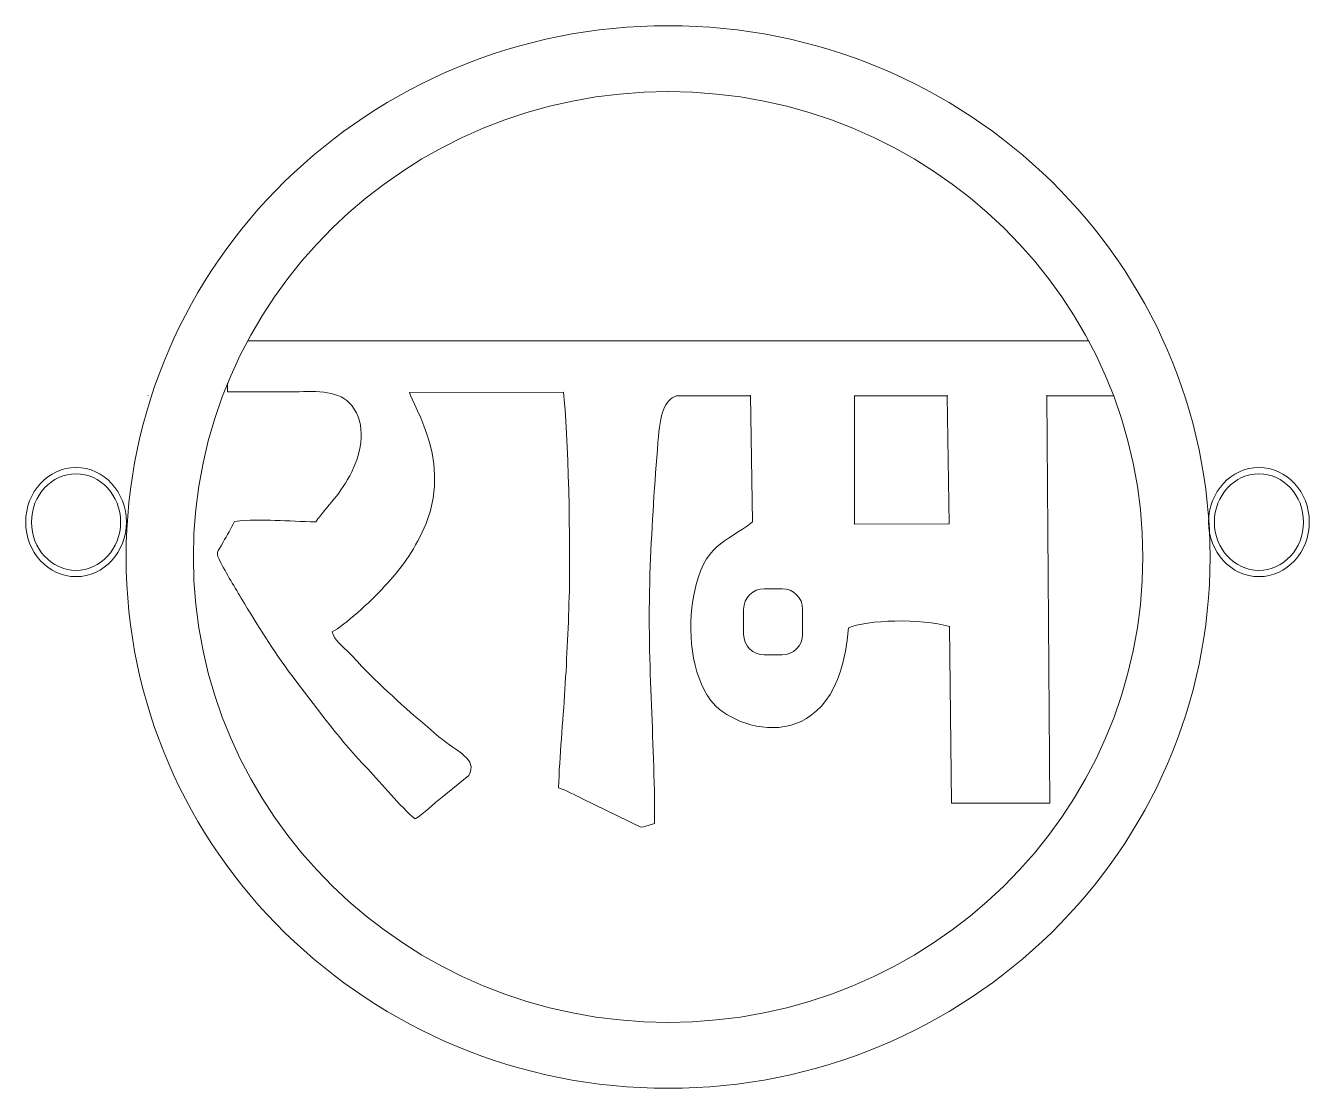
# Model space of a CAD drawing. Header units: millimetres. Extents: x 219 to 370, y -11 to 114.
import ezdxf

# ---------------------------------------------------------------- set-up
doc = ezdxf.new("R2010")
doc.units = ezdxf.units.MM
doc.header["$MEASUREMENT"] = 0
doc.layers.add('Layer 1', color=7, linetype='Continuous')

msp = doc.modelspace()

# ---------------------------------------------------------------- linework, layer by layer
at = {"layer": 'Layer 1', "color": 250, "lineweight": 18}
for major_axis, ratio in [((64.1301, 0), 0.98014973), ((56.1716, 0), 0.98015011)]:
    msp.add_ellipse((294.565, 51.4999), major_axis=major_axis, ratio=ratio, dxfattribs=at)
at = {"layer": 'Layer 1', "color": 250, "lineweight": 9}
for centre, major_axis, ratio in [((224.5093, 55.6309), (0, 6.4559), 0.92307811), ((224.5093, 55.6309), (0, 5.711), 0.92307827), ((364.4736, 55.6309), (0, 6.4559), 0.92307811), ((364.4736, 55.6309), (0, 5.711), 0.92307827)]:
    msp.add_ellipse(centre, major_axis=major_axis, ratio=ratio, dxfattribs=at)
for points in [[(244.7975, 77.0539), (244.7975, 77.0539), (344.3325, 77.0539), (344.3325, 77.0539)], [(242.4452, 72.0702), (242.4452, 72.0702), (242.4452, 71.0324), (242.4452, 71.0324)], [(233.0472, 70.6253), (233.0472, 70.6253), (233.0453, 70.5696), (233.0453, 70.5696)], [(242.4452, 71.0324), (242.4452, 71.0324), (250.4439, 71.0324), (250.4439, 71.0324)], [(295.5083, 70.5697), (295.5083, 70.5697), (304.3335, 70.5697), (304.3335, 70.5697)], [(316.5913, 70.5697), (316.5913, 70.5697), (327.6586, 70.5697), (327.6586, 70.5697)], [(339.4083, 70.5697), (339.4083, 70.5697), (347.2758, 70.5697), (347.2758, 70.5697)]]:
    msp.add_open_spline(points, degree=3, dxfattribs=at)
for points, knots in [([(250.4082, 71.0287), (253.1643, 71.1249), (255.6984, 71.2195), (257.1247, 69.4134), (257.1247, 69.4134), (258.8853, 67.184), (258.3355, 64.0334), (257.127, 61.5631), (257.127, 61.5631), (255.8824, 59.0191), (254.2011, 57.479), (252.8624, 55.6605), (252.8624, 55.6605), (249.5607, 55.6958), (246.6373, 56.077), (243.2536, 55.7054), (243.2536, 55.7054), (242.9071, 54.8885), (242.3475, 54.0539), (241.9133, 53.2619), (241.9133, 53.2619), (241.2002, 51.9617), (240.9477, 52.1429), (241.644, 50.8158), (241.644, 50.8158), (242.5169, 49.1518), (243.4344, 47.6503), (244.4243, 46.0179), (244.4243, 46.0179), (246.5015, 42.5928), (247.9873, 40.1708), (250.5297, 36.8406), (250.5297, 36.8406), (253.2797, 33.2382), (255.8633, 29.6931), (259.0169, 26.4211), (259.0169, 26.4211), (260.7557, 24.6169), (262.8294, 22.0201), (264.6242, 20.5236), (264.6242, 20.5236), (265.6335, 21.0876), (266.8546, 22.3618), (267.8239, 23.0787), (267.8239, 23.0787), (267.8239, 23.0787), (270.9991, 25.6598), (270.9991, 25.6598), (270.9991, 25.6598), (272.047, 27.6501), (269.6709, 28.3697), (267.4418, 30.2427), (267.4418, 30.2427), (264.5624, 32.6622), (261.4297, 35.4202), (258.8134, 38.0603), (258.8134, 38.0603), (258.1025, 38.7777), (257.5325, 39.4829), (256.8129, 40.1718), (256.8129, 40.1718), (256.1108, 40.844), (254.9901, 41.7692), (254.8195, 42.6516), (254.8195, 42.6516), (256.2247, 43.3449), (259.5466, 46.4191), (260.6753, 47.6565), (260.6753, 47.6565), (262.5339, 49.6946), (263.738, 51.0523), (265.242, 53.9413), (265.242, 53.9413), (269.5561, 62.228), (264.3188, 69.3044), (263.9807, 70.9727), (263.9807, 70.9727), (263.9807, 70.9727), (282.1693, 70.9805), (282.1693, 70.9805), (282.1693, 70.9805), (282.776, 66.5675), (283.0114, 52.2621), (282.88, 47.4882), (282.88, 47.4882), (282.7726, 43.5885), (282.5924, 39.6741), (282.3547, 35.8183), (282.3547, 35.8183), (282.1199, 32.0024), (281.7134, 27.9774), (281.6016, 24.1989), (281.6016, 24.1989), (282.382, 23.9595), (283.5666, 23.3231), (284.4293, 22.9091), (284.4293, 22.9091), (284.4293, 22.9091), (289.9425, 20.1968), (289.9425, 20.1968), (289.9425, 20.1968), (292.0317, 19.2392), (290.9003, 19.4446), (292.9688, 19.9772), (292.9688, 19.9772), (293.0008, 30.4704), (291.9964, 39.1347), (292.4545, 50.4533), (292.4545, 50.4533), (292.6521, 55.3376), (292.9664, 60.2647), (293.3664, 65.0996), (293.3664, 65.0996), (293.6541, 68.5756), (294.0856, 69.9987), (295.5563, 70.58)], [0, 0, 0, 0, 0.03333333, 0.03333333, 0.03333333, 0.03333333, 0.06666667, 0.06666667, 0.06666667, 0.06666667, 0.1, 0.1, 0.1, 0.1, 0.13333333, 0.13333333, 0.13333333, 0.13333333, 0.16666667, 0.16666667, 0.16666667, 0.16666667, 0.2, 0.2, 0.2, 0.2, 0.23333333, 0.23333333, 0.23333333, 0.23333333, 0.26666667, 0.26666667, 0.26666667, 0.26666667, 0.3, 0.3, 0.3, 0.3, 0.33333333, 0.33333333, 0.33333333, 0.33333333, 0.36666667, 0.36666667, 0.36666667, 0.36666667, 0.4, 0.4, 0.4, 0.4, 0.43333333, 0.43333333, 0.43333333, 0.43333333, 0.46666667, 0.46666667, 0.46666667, 0.46666667, 0.5, 0.5, 0.5, 0.5, 0.53333333, 0.53333333, 0.53333333, 0.53333333, 0.56666667, 0.56666667, 0.56666667, 0.56666667, 0.6, 0.6, 0.6, 0.6, 0.63333333, 0.63333333, 0.63333333, 0.63333333, 0.66666667, 0.66666667, 0.66666667, 0.66666667, 0.7, 0.7, 0.7, 0.7, 0.73333333, 0.73333333, 0.73333333, 0.73333333, 0.76666667, 0.76666667, 0.76666667, 0.76666667, 0.8, 0.8, 0.8, 0.8, 0.83333333, 0.83333333, 0.83333333, 0.83333333, 0.86666667, 0.86666667, 0.86666667, 0.86666667, 0.9, 0.9, 0.9, 0.9, 0.93333333, 0.93333333, 0.93333333, 0.93333333, 1, 1, 1, 1]), ([(304.2367, 70.5935), (304.2367, 70.5935), (304.3116, 70.592), (304.3116, 70.592), (304.3116, 70.592), (304.3116, 70.592), (304.5662, 55.6511), (304.5662, 55.6511), (304.5662, 55.6511), (301.2208, 53.0634), (298.8504, 53.1327), (297.6497, 47.1914), (297.6497, 47.1914), (296.7568, 42.7738), (297.3586, 37.5584), (299.5932, 34.5462), (299.5932, 34.5462), (302.3823, 30.7889), (314.6811, 27.1531), (315.8889, 43.1101), (315.8889, 43.1101), (318.0065, 44.0879), (324.4945, 44.2468), (327.8604, 43.283), (327.8604, 43.283), (327.8604, 43.283), (328.0752, 22.3867), (328.0752, 22.3867), (328.0752, 22.3867), (328.0752, 22.3867), (339.7148, 22.3912), (339.7148, 22.3912), (339.7148, 22.3912), (339.7148, 22.3912), (339.3911, 70.647), (339.3911, 70.647)], [0, 0, 0, 0, 0.1, 0.1, 0.1, 0.1, 0.2, 0.2, 0.2, 0.2, 0.3, 0.3, 0.3, 0.3, 0.4, 0.4, 0.4, 0.4, 0.5, 0.5, 0.5, 0.5, 0.6, 0.6, 0.6, 0.6, 0.7, 0.7, 0.7, 0.7, 0.8, 0.8, 0.8, 0.8, 1, 1, 1, 1]), ([(327.5318, 70.5699), (327.5318, 70.5699), (327.5649, 70.5697), (327.5649, 70.5697), (327.5649, 70.5697), (327.5649, 70.5697), (327.8178, 55.4302), (327.8178, 55.4302), (327.8178, 55.4302), (327.8178, 55.4302), (316.63, 55.3778), (316.63, 55.3778), (316.63, 55.3778), (316.63, 55.3778), (316.6105, 70.5811), (316.6105, 70.5811)], [0, 0, 0, 0, 0.2, 0.2, 0.2, 0.2, 0.4, 0.4, 0.4, 0.4, 0.6, 0.6, 0.6, 0.6, 1, 1, 1, 1]), ([(305.9306, 47.7514), (305.9306, 47.7514), (308.0472, 47.7514), (308.0472, 47.7514), (308.0472, 47.7514), (309.3861, 47.7514), (310.4814, 46.6561), (310.4814, 45.3172), (310.4814, 45.3172), (310.4814, 45.3172), (310.4814, 42.3539), (310.4814, 42.3539), (310.4814, 42.3539), (310.4814, 41.015), (309.3861, 39.9197), (308.0472, 39.9197), (308.0472, 39.9197), (308.0472, 39.9197), (305.9306, 39.9197), (305.9306, 39.9197), (305.9306, 39.9197), (304.5917, 39.9197), (303.4964, 41.015), (303.4964, 42.3539), (303.4964, 42.3539), (303.4964, 42.3539), (303.4964, 45.3172), (303.4964, 45.3172), (303.4964, 45.3172), (303.4964, 46.6561), (304.5917, 47.7514), (305.9306, 47.7514)], [0, 0, 0, 0, 0.11111111, 0.11111111, 0.11111111, 0.11111111, 0.22222222, 0.22222222, 0.22222222, 0.22222222, 0.33333333, 0.33333333, 0.33333333, 0.33333333, 0.44444444, 0.44444444, 0.44444444, 0.44444444, 0.55555556, 0.55555556, 0.55555556, 0.55555556, 0.66666667, 0.66666667, 0.66666667, 0.66666667, 0.77777778, 0.77777778, 0.77777778, 0.77777778, 1, 1, 1, 1])]:
    msp.add_open_spline(points, degree=3, knots=knots, dxfattribs=at)

doc.saveas('drawing.dxf')
